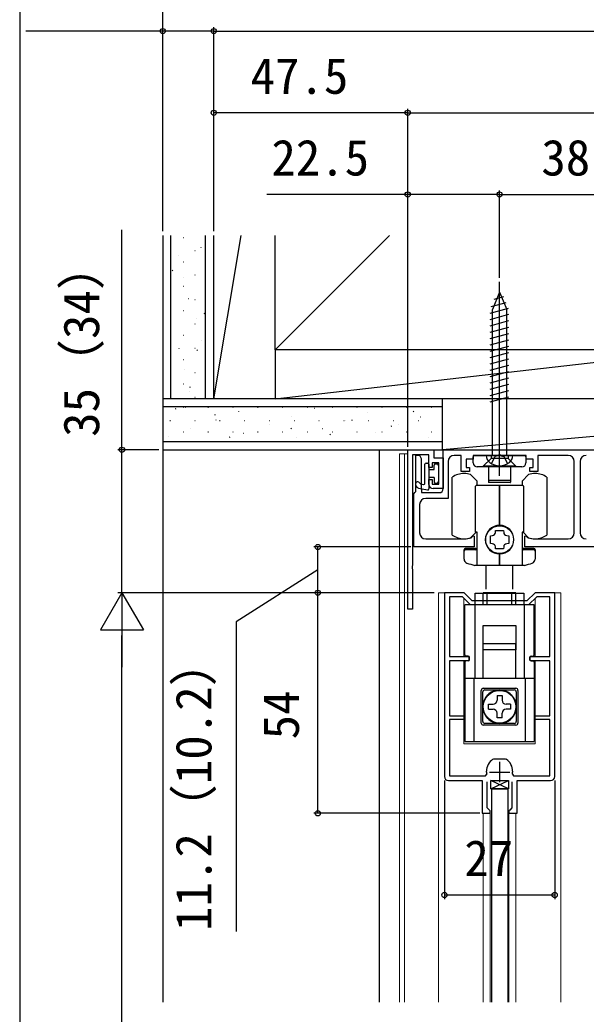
# Model space of a CAD drawing. Units: millimetres, scale not verified. Extents: x -525 to 525, y -783 to 779.
# Drawn here: x -525 to -386.3, y -377.3 to -133.9 of the extents above; entities that cross this region are included whole.
import ezdxf
from ezdxf.enums import TextEntityAlignment as Align

# ---------------------------------------------------------------- set-up
doc = ezdxf.new("R2010")
doc.units = ezdxf.units.MM
doc.header["$LTSCALE"] = 4
for name, color, linetype in [('0-2_YKK_11', 7, 'Continuous'), ('0-4_YKK_13', 4, 'Continuous'), ('0-6_YKK_D', 6, 'Continuous'), ('0-7_YKK_ZWAK', 7, 'Continuous'), ('0-8_YSS_K', 3, 'Continuous'), ('0-9_YSS_KE', 3, 'Continuous')]:
    doc.layers.add(name, color=color, linetype=linetype)
doc.layers.add('0-3_YKK_12', color=2, linetype='Continuous', lineweight=18)
doc.styles.add('ＭＳ ゴシック', font='')
doc.styles.get('ＭＳ ゴシック').set_extended_font_data('MS Gothic')

msp = doc.modelspace()

# ---------------------------------------------------------------- linework, layer by layer
at = {"layer": '0-2_YKK_11'}
for p, q in [((-421.3, -248.669), (-421.3, -239.169)), ((-389.2, -259.469), (-389.2, -242.069)), ((-387.8, -242.069), (-387.8, -259.469)), ((-427.1, -252.569), (-427.1, -259.469)), ((-425.6, -260.969), (-416.15, -260.969)), ((-398.85, -260.969), (-390.7, -260.969)), ((-407.5, -315.568), (-407.5, -320.568)), ((-410.7, -318.068), (-410.7, -317.858)), ((-410, -318.068), (-405, -318.068)), ((-404.3, -317.858), (-404.3, -318.068))]:
    msp.add_line(p, q, dxfattribs=at)
for points in [[(-430, -278.169), (-430, -239.169), (-423.6, -239.169), (-423.6, -241.169), (-421.3, -241.169), (-421.3, -248.669), (-423.8, -248.669)], [(-424.8, -247.669), (-424.8, -246.469), (-424, -246.469), (-424, -247.569), (-422.4, -247.569), (-422.4, -242.369), (-424, -242.369), (-424, -243.469), (-424.8, -243.469), (-424.8, -240.369), (-428.8, -240.369), (-428.8, -267.511), (-428.92, -267.694), (-428.92, -268.244), (-428.8, -268.428), (-428.8, -278.169), (-430, -278.169)], [(-414.465, -260.705), (-414.345, -260.631), (-413.947, -260.233), (-413.7, -260.336), (-413.7, -262.969), (-428.5, -262.969), (-428.5, -249.965), (-428.25, -249.669), (-428, -249.373), (-428, -240.469), (-427.1, -240.469), (-426.71, -241.282), (-426.71, -241.657), (-426.71, -242.282), (-426.71, -242.657), (-426.71, -243.282), (-426.71, -243.657), (-426.71, -244.282), (-426.71, -244.657), (-426.71, -245.282), (-426.71, -245.657), (-426.71, -246.282), (-426.71, -246.657), (-426.71, -247.282), (-426.71, -247.657), (-426.71, -248.282), (-426.71, -248.657), (-426.6, -248.969), (-426.6, -249.669), (-422.3, -249.669)], [(-421.3, -239.169), (-279.7, -239.169), (-279.7, -248.669)], [(-390.7, -240.569), (-398.1, -240.569), (-398.1, -244.469), (-400.1, -244.469), (-400.1, -243.469), (-399.3, -243.469), (-399.3, -241.469), (-401, -241.469), (-401, -240.569), (-407.042, -240.569), (-407.225, -240.449), (-407.775, -240.449), (-407.958, -240.569), (-414, -240.569), (-414, -241.469), (-415.7, -241.469), (-415.7, -243.469), (-414.9, -243.469), (-414.9, -244.469), (-416.9, -244.469), (-416.9, -240.569), (-418.6, -240.569)], [(-420.1, -242.069), (-420.1, -251.069), (-425.6, -251.069)], [(-376.465, -260.705), (-376.345, -260.631), (-375.947, -260.233), (-375.7, -260.336), (-375.7, -262.969), (-401.3, -262.969), (-401.3, -260.336), (-401.053, -260.233), (-400.655, -260.631), (-400.535, -260.705)], [(-394, -319.168), (-394, -274.168), (-398.8, -274.168), (-400.8, -276.168), (-414.2, -276.168), (-416.2, -274.168), (-421, -274.168), (-421, -319.168)], [(-400.386, -277.168), (-414.614, -277.168), (-416.614, -275.168), (-419.8, -275.168), (-419.8, -289.768), (-415, -289.768), (-415, -290.868), (-419.8, -290.868), (-419.8, -304.268), (-416.2, -304.268), (-416.2, -305.168), (-419.8, -305.168), (-419.8, -318.968), (-410.948, -318.968), (-410.653, -318.617)], [(-404.347, -318.617), (-404.052, -318.968), (-395.2, -318.968), (-395.2, -305.168), (-398.8, -305.168), (-398.8, -304.268), (-395.2, -304.268), (-395.2, -290.868), (-400, -290.868), (-400, -289.768), (-395.2, -289.768), (-395.2, -275.168), (-398.386, -275.168), (-400.386, -277.168)], [(-409.152, -314.953), (-408.873, -314.868), (-407.5, -314.868), (-406.127, -314.868), (-405.848, -314.953)], [(-420, -320.168), (-411.8, -320.168), (-411.8, -328.168), (-409.8, -328.168), (-409.8, -327.568), (-410, -327.368), (-410.5, -326.868), (-410.5, -320.468)], [(-404.5, -320.468), (-404.5, -326.868), (-405, -327.368), (-405.2, -327.568), (-405.2, -328.168), (-403.2, -328.168), (-403.2, -320.168), (-395, -320.168)]]:
    msp.add_lwpolyline(points, dxfattribs=at)
for centre, radius, start, end in [((-418.6, -242.069), 1.5, 90.00001, 179.99999), ((-390.7, -242.069), 1.5, 0.00001, 89.99999), ((-386.3, -242.069), 1.5, 90.00001, 179.99999), ((-423.8, -247.669), 1, 180.00001, 269.99999), ((-422.3, -248.669), 1, 270.00001, 359.99999), ((-425.6, -252.569), 1.5, 90.00001, 179.99999), ((-425.6, -259.469), 1.5, 180.00001, 269.99999), ((-390.7, -259.469), 1.5, 270.00001, 359.99999), ((-386.3, -259.469), 1.5, 180.00001, 269.99999), ((-416.15, -255.469), 5.5, 270, 287.83761), ((-398.85, -255.469), 5.5, 252.16239, 270), ((-407.2, -317.858), 3.5, 123.90125, 180.00001), ((-407.8, -317.858), 3.5, 359.99999, 56.09875), ((-407.5, -318.068), 3.2, 179.99999, 189.8709), ((-407.5, -318.068), 3.2, 350.1291, 0.00001), ((-420, -319.168), 1, 180.00001, 269.99999), ((-395, -319.168), 1, 270.00001, 359.99999)]:
    msp.add_arc(centre, radius, start, end, dxfattribs=at)
at = {"layer": '0-3_YKK_12'}
for p, q in [((-432.001, -240.169), (-430, -240.169)), ((-432.001, -240.169), (-432.001, -374.419)), ((-430.801, -240.169), (-430.801, -374.419)), ((-422.5, -274.168), (-416.324, -274.168)), ((-422.5, -274.168), (-422.5, -374.419)), ((-398.75, -274.168), (-392.5, -274.168)), ((-392.5, -274.168), (-392.5, -374.419)), ((-416.251, -289.768), (-416.251, -275.911)), ((-416.25, -289.768), (-416.25, -275.668)), ((-416.249, -289.768), (-416.249, -275.911)), ((-398.751, -289.768), (-398.751, -275.911)), ((-398.75, -289.768), (-398.75, -275.668)), ((-398.749, -289.768), (-398.749, -275.911)), ((-416.251, -311.168), (-416.251, -290.868)), ((-416.25, -311.168), (-416.25, -290.868)), ((-416.249, -311.168), (-416.249, -290.868)), ((-398.751, -311.168), (-398.751, -290.868)), ((-398.75, -311.168), (-398.75, -290.868)), ((-398.749, -311.168), (-398.749, -290.868)), ((-416.25, -311.168), (-398.75, -311.168)), ((-416.249, -311.168), (-398.749, -311.168)), ((-411.5, -328.126), (-411.5, -374.419)), ((-409.8, -327.568), (-409.8, -374.419)), ((-405.2, -327.577), (-405.2, -374.419)), ((-403.5, -328.126), (-403.5, -374.419))]:
    msp.add_line(p, q, dxfattribs=at)
at = {"layer": '0-4_YKK_13'}
for p, q in [((-407.5, -245.569), (-407.5, -198.069)), ((-407.5, -200.569), (-409.25, -204.794)), ((-408.819, -202.316), (-406.445, -201.68)), ((-407.5, -200.569), (-405.75, -204.794)), ((-407.5, -200.569), (-405.75, -204.794)), ((-409.542, -204.063), (-405.866, -203.078)), ((-409.8, -205.685), (-405.287, -204.475)), ((-409.8, -207.238), (-405.2, -206.005)), ((-409.25, -240.569), (-409.25, -204.794)), ((-405.75, -240.569), (-405.75, -204.794)), ((-409.8, -208.791), (-405.2, -207.558)), ((-409.8, -210.344), (-405.2, -209.111)), ((-409.8, -211.896), (-405.2, -210.664)), ((-409.8, -213.449), (-405.2, -212.217)), ((-409.8, -215.002), (-405.2, -213.77)), ((-409.8, -216.555), (-405.2, -215.323)), ((-409.8, -218.108), (-405.2, -216.876)), ((-409.8, -219.661), (-405.2, -218.428)), ((-409.8, -221.214), (-405.2, -219.981)), ((-409.8, -222.767), (-405.2, -221.534)), ((-409.8, -224.32), (-405.2, -223.087)), ((-409.8, -225.873), (-405.2, -224.64)), ((-409.8, -227.426), (-405.2, -226.193)), ((-413.95, -242.369), (-413.95, -240.869)), ((-413.65, -240.569), (-401.35, -240.569)), ((-404.25, -240.569), (-410.75, -240.569)), ((-409.6, -240.569), (-409.6, -241.269)), ((-409.45, -242.562), (-408.592, -240.842)), ((-407.5, -240.569), (-408.592, -240.842)), ((-407.5, -240.569), (-406.408, -240.842)), ((-405.55, -242.562), (-406.408, -240.842)), ((-405.4, -240.569), (-405.4, -241.269)), ((-401.05, -240.869), (-401.05, -242.369)), ((-425.8, -247.384), (-425.8, -242.719)), ((-425.5, -242.419), (-425.1, -242.419)), ((-424.8, -242.719), (-424.8, -248.719)), ((-423.2, -242.619), (-422.8, -242.619)), ((-422.5, -242.919), (-422.5, -247.019)), ((-402.05, -243.369), (-412.95, -243.369)), ((-411.5, -243.169), (-409.6, -241.269)), ((-411.5, -243.169), (-411.5, -243.369)), ((-403.5, -243.169), (-411.5, -243.169)), ((-410.2, -243.369), (-410.2, -246.619)), ((-404.8, -243.369), (-404.8, -246.619)), ((-403.5, -243.169), (-403.5, -243.369)), ((-427.567, -248.434), (-427.981, -247.91)), ((-426.951, -247.44), (-427.119, -247.228)), ((-426.778, -247.547), (-426.162, -247.677)), ((-423.5, -245.969), (-424.8, -245.969)), ((-423.5, -245.969), (-423.5, -247.019)), ((-423.2, -247.319), (-422.8, -247.319)), ((-419.1, -260.042), (-419.1, -245.896)), ((-413.4, -259.369), (-413.4, -248.119)), ((-410.2, -246.619), (-410.2, -247.119)), ((-404.9, -246.719), (-410.1, -246.719)), ((-404.9, -247.219), (-410.1, -247.219)), ((-404.8, -246.619), (-404.8, -247.119)), ((-401.6, -248.119), (-401.6, -259.369)), ((-395.9, -245.896), (-395.9, -260.042)), ((-427.394, -248.542), (-425.162, -249.013)), ((-414.6, -260.706), (-413.263, -259.369)), ((-413, -259.369), (-413.4, -259.369)), ((-413, -267.469), (-413, -259.369)), ((-409.75, -260.199), (-409.246, -260.161)), ((-409.75, -262.139), (-409.75, -260.199)), ((-408.508, -259.424), (-408.47, -258.919)), ((-408.47, -258.919), (-406.53, -258.919)), ((-406.53, -258.919), (-406.492, -259.424)), ((-405.755, -260.161), (-405.25, -260.199)), ((-405.25, -260.199), (-405.25, -262.139)), ((-402, -259.369), (-402, -267.469)), ((-401.6, -259.369), (-402, -259.369)), ((-401.737, -259.369), (-400.4, -260.706)), ((-409.246, -262.177), (-409.75, -262.139)), ((-405.25, -262.139), (-405.755, -262.177)), ((-416.2, -265.95), (-416.2, -263.669)), ((-413.3, -263.369), (-415.9, -263.369)), ((-413.3, -263.669), (-415.9, -263.669)), ((-408.47, -263.419), (-408.508, -262.915)), ((-406.53, -263.419), (-408.47, -263.419)), ((-407.5, -267.469), (-407.5, -264.669)), ((-407.5, -264.669), (-407.5, -267.469)), ((-406.492, -262.915), (-406.53, -263.419)), ((-399.1, -263.369), (-401.7, -263.369)), ((-399.1, -263.669), (-401.7, -263.669)), ((-398.8, -263.669), (-398.8, -265.95)), ((-407.5, -267.469), (-413.578, -267.469)), ((-410.75, -273.303), (-410.75, -267.469)), ((-401.422, -267.469), (-407.5, -267.469)), ((-404.25, -273.303), (-404.25, -267.469)), ((-413.45, -277.169), (-413.45, -274.303)), ((-411.5, -277.168), (-411.5, -274.168)), ((-403.5, -274.168), (-411.5, -274.168)), ((-410.5, -277.169), (-410.5, -274.169)), ((-403.5, -277.168), (-403.5, -274.168)), ((-416, -289.368), (-416, -277.168)), ((-399, -277.168), (-416, -277.168)), ((-416, -289.369), (-416, -277.169)), ((-413.5, -295.168), (-413.5, -277.168)), ((-413.5, -279.168), (-413.5, -277.168)), ((-413.5, -295.169), (-413.5, -277.169)), ((-401.5, -277.168), (-401.5, -295.168)), ((-401.5, -277.169), (-401.5, -295.169)), ((-399, -289.368), (-399, -277.168)), ((-399, -289.369), (-399, -277.169)), ((-411.5, -282.168), (-403.5, -282.168)), ((-411.5, -288.168), (-411.5, -282.168)), ((-403.5, -282.168), (-403.5, -288.168)), ((-403.5, -286.669), (-411.5, -286.669)), ((-411.5, -295.119), (-411.5, -286.669)), ((-403.5, -295.119), (-403.5, -286.669)), ((-410.5, -288.168), (-411.5, -288.168)), ((-404.5, -288.168), (-410.5, -288.168)), ((-403.5, -288.168), (-404.5, -288.168)), ((-416, -291.168), (-416, -310.568)), ((-415.2, -289.669), (-415.7, -289.669)), ((-415.2, -290.868), (-415.7, -290.868)), ((-414.9, -290.568), (-414.9, -289.968)), ((-414.9, -290.569), (-414.9, -289.969)), ((-400.1, -290.568), (-400.1, -289.968)), ((-400.1, -290.569), (-400.1, -289.969)), ((-399.8, -289.669), (-399.3, -289.669)), ((-399.8, -290.868), (-399.3, -290.868)), ((-399, -291.168), (-399, -310.568)), ((-408.85, -295.168), (-416, -295.168)), ((-399, -295.169), (-416, -295.169)), ((-413.75, -310.568), (-413.75, -295.168)), ((-413.75, -310.569), (-413.75, -295.169)), ((-408.85, -295.197), (-408.85, -295.168)), ((-406.15, -295.168), (-408.85, -295.168)), ((-406.15, -295.197), (-406.15, -295.168)), ((-399, -295.168), (-406.15, -295.168)), ((-401.25, -295.168), (-401.25, -310.568)), ((-401.25, -295.169), (-401.25, -310.569)), ((-412, -306.069), (-412, -298.069)), ((-411.6, -305.668), (-411.6, -298.468)), ((-411.5, -297.569), (-403.5, -297.569)), ((-411.1, -297.968), (-403.9, -297.968)), ((-408.1, -299.369), (-408.1, -300.469)), ((-408.1, -299.369), (-406.9, -299.369)), ((-406.9, -299.369), (-406.9, -300.469)), ((-403.4, -298.468), (-403.4, -305.668)), ((-403, -298.069), (-403, -306.069)), ((-410.2, -301.469), (-409.1, -301.469)), ((-410.2, -302.669), (-410.2, -301.469)), ((-404.8, -301.469), (-405.9, -301.469)), ((-404.8, -301.469), (-404.8, -302.669)), ((-410.2, -302.669), (-409.1, -302.669)), ((-408.1, -304.769), (-408.1, -303.669)), ((-406.9, -304.769), (-406.9, -303.669)), ((-404.8, -302.669), (-405.9, -302.669)), ((-403.5, -306.569), (-411.5, -306.569)), ((-403.9, -306.168), (-411.1, -306.168)), ((-406.9, -304.769), (-408.1, -304.769)), ((-416, -310.568), (-399, -310.568)), ((-409.651, -322.168), (-405.349, -320.168)), ((-405.349, -322.168), (-409.651, -320.168)), ((-405.5, -322.168), (-409.5, -322.168)), ((-409.5, -322.168), (-409.5, -374.419)), ((-409.5, -322.168), (-405.5, -322.168)), ((-405.5, -322.168), (-405.5, -374.419))]:
    msp.add_line(p, q, dxfattribs=at)
for points in [[(-424.8, -243.969), (-423.5, -243.969), (-423.5, -242.919)], [(-403.5, -243.169), (-405.4, -241.269), (-409.6, -241.269)], [(-413, -247.919), (-413, -246.832), (-414.6, -245.232)], [(-400.4, -245.232), (-402, -246.832), (-402, -247.919)], [(-407.5, -257.669), (-407.5, -247.919), (-413.2, -247.919)], [(-401.8, -247.919), (-407.5, -247.919), (-407.5, -257.669)], [(-413.45, -274.303), (-401.55, -274.303), (-401.55, -277.169)], [(-404.5, -277.169), (-404.5, -274.169), (-410.5, -274.169)]]:
    msp.add_lwpolyline(points, dxfattribs=at)
msp.add_lwpolyline([(-405.349, -320.168), (-405.349, -322.168), (-409.651, -322.168), (-409.651, -320.168)], close=True, dxfattribs=at)
for centre, radius in [((-407.5, -261.169), 3.4), ((-407.5, -302.069), 4.05), ((-407.5, -302.069), 4)]:
    msp.add_circle(centre, radius, dxfattribs=at)
for centre, radius, start, end in [((-413.65, -240.869), 0.3, 90, 180), ((-408.65, -240.582), 2.1, 179.66112, 232.75083), ((-406.35, -240.582), 2.1, 307.24917, 0.33888), ((-401.35, -240.869), 0.3, 0, 90), ((-425.5, -242.719), 0.3, 90, 180), ((-425.1, -242.719), 0.3, 0, 90), ((-423.2, -242.919), 0.3, 90, 180), ((-422.8, -242.919), 0.3, 0, 90), ((-412.95, -242.369), 1, 180, 270), ((-407.5, -239.069), 4, 232.75083, 307.24917), ((-402.05, -242.369), 1, 270, 0), ((-416.2, -249.969), 5, 90, 125.45054), ((-416.2, -249.969), 5, 71.33708, 90), ((-398.8, -249.969), 5, 90, 108.66292), ((-398.8, -249.969), 5, 54.54946, 90), ((-427.55, -247.569), 0.55, 38.33312, 218.33312), ((-426.716, -247.254), 0.3, 218.33312, 258.08054), ((-426.1, -247.384), 0.3, 258.08054, 0), ((-423.2, -247.019), 0.3, 180, 270), ((-422.8, -247.019), 0.3, 270, 0), ((-413.2, -248.119), 0.2, 90, 180), ((-410.1, -246.619), 0.1, 180, 270), ((-410.1, -247.119), 0.1, 180, 270), ((-404.9, -246.619), 0.1, 270, 360), ((-404.9, -247.119), 0.1, 270, 0), ((-401.8, -248.119), 0.2, 0, 90), ((-427.332, -248.248), 0.3, 218.33312, 258.08054), ((-425.1, -248.719), 0.3, 258.08054, 0), ((-407.5, -261.169), 3.5, 90, 270), ((-407.5, -261.169), 3.5, 270, 90), ((-416.2, -255.969), 5, 234.54946, 270), ((-409.306, -259.363), 0.8, 274.33284, 355.66716), ((-405.694, -259.363), 0.8, 184.33284, 265.66716), ((-398.8, -255.969), 5, 270, 305.45054), ((-416.2, -255.969), 5, 270, 288.66292), ((-409.306, -262.975), 0.8, 4.33284, 85.66716), ((-405.694, -262.975), 0.8, 94.33284, 175.66716), ((-398.8, -255.969), 5, 251.33708, 270), ((-415.9, -263.669), 0.3, 90, 180), ((-415.9, -263.969), 0.3, 90, 180), ((-413.3, -263.069), 0.3, 270, 0), ((-413.3, -263.369), 0.3, 270, 0), ((-401.7, -263.069), 0.3, 180, 270), ((-401.7, -263.369), 0.3, 180, 270), ((-399.1, -263.669), 0.3, 0, 90), ((-399.1, -263.969), 0.3, 0, 90), ((-415.2, -265.95), 1, 180, 251.28667), ((-407.5, -243.219), 25, 251.28667, 255.93013), ((-407.5, -243.219), 25, 284.06987, 288.71333), ((-399.8, -265.95), 1, 288.71333, 0), ((-415.7, -289.369), 0.3, 180, 270), ((-399.3, -289.369), 0.3, 270, 0), ((-415.7, -291.168), 0.3, 90, 180), ((-415.2, -289.969), 0.3, 0, 90), ((-415.2, -290.568), 0.3, 270, 0), ((-399.8, -289.969), 0.3, 90, 180), ((-399.8, -290.568), 0.3, 180, 270), ((-399.3, -291.168), 0.3, 0, 90), ((-411.5, -298.069), 0.5, 90, 180), ((-411.1, -298.468), 0.5, 90, 180), ((-407.5, -302.068), 4.1, 109.22437, 70.77563), ((-407.5, -302.068), 4.1, 70.77563, 109.22437), ((-403.9, -298.468), 0.5, 0, 90), ((-403.5, -298.069), 0.5, 0, 90), ((-409.1, -300.469), 1, 270, 0), ((-405.9, -300.469), 1, 180, 270), ((-409.1, -303.669), 1, 0, 90), ((-405.9, -303.669), 1, 90, 180), ((-411.5, -306.069), 0.5, 180, 270), ((-411.1, -305.668), 0.5, 180, 270), ((-403.9, -305.668), 0.5, 270, 0), ((-403.5, -306.069), 0.5, 270, 360)]:
    msp.add_arc(centre, radius, start, end, dxfattribs=at)
at = {"layer": '0-6_YKK_D'}
for p, q in [((-490, -185.669), (-490, -115.669)), ((-490, -185.669), (-490, -135.669)), ((-477.5, -185.669), (-477.5, -135.669)), ((-477.5, -185.669), (-477.5, -135.669)), ((-477.5, -136.669), (-252.5, -136.669)), ((-477.501, -156.669), (-477.501, -155.669)), ((-430, -238.469), (-430, -155.669)), ((-430, -156.669), (-430, -155.669)), ((-430, -156.669), (-477.501, -156.669)), ((-430, -156.669), (-271, -156.669)), ((-430, -238.469), (-430, -175.669)), ((-407.5, -197.069), (-407.5, -175.669)), ((-407.5, -197.069), (-407.5, -175.669)), ((-407.5, -176.669), (-369.5, -176.669)), ((-491, -239.169), (-501, -239.169)), ((-429.2, -262.969), (-453, -262.969)), ((-452, -274.169), (-452, -262.969)), ((-500, -274.166), (-505.25, -283.259)), ((-423.5, -274.169), (-501, -274.169)), ((-500, -274.166), (-494.75, -283.259)), ((-500, -274.166), (-500, -292.353)), ((-423.5, -274.169), (-453, -274.169)), ((-423.5, -274.169), (-453, -274.169)), ((-452, -328.168), (-452, -274.169)), ((-505.25, -283.259), (-494.75, -283.259)), ((-500, -520.669), (-500, -284.666)), ((-421.001, -320.168), (-421.001, -349.168)), ((-394.001, -320.168), (-394.001, -349.168)), ((-412.3, -328.168), (-453, -328.168)), ((-421.001, -348.168), (-394.001, -348.168))]:
    msp.add_line(p, q, dxfattribs=at)
for points in [[(-477.5, -136.669), (-490, -136.669), (-523.55, -136.669)], [(-407.5, -176.669), (-430, -176.669), (-464.505, -176.669)], [(-500, -274.169), (-500, -239.169), (-500, -185.347)], [(-452, -268.569), (-472, -281.272), (-472, -357.135)]]:
    msp.add_lwpolyline(points, dxfattribs=at)
for centre in [(-490, -136.669), (-477.5, -136.669), (-477.5, -136.669), (-477.501, -156.669), (-430, -156.669), (-430, -156.669), (-430, -176.669), (-407.5, -176.669), (-407.5, -176.669), (-500, -239.169), (-452, -262.969), (-452, -274.169), (-452, -274.169), (-452, -328.168), (-421.001, -348.168), (-394.001, -348.168)]:
    msp.add_circle(centre, 0.637, dxfattribs=at)
at = {"layer": '0-7_YKK_ZWAK'}
msp.add_line((-525, 746.8), (-525, -783.2), dxfattribs=at)
at = {"layer": '0-8_YSS_K'}
for p, q in [((-490, -186.669), (-490, -239.169)), ((-488, -226.669), (-488, -186.669)), ((-485.01, -187.159), (-484.91, -187.159)), ((-479.5, -226.669), (-479.5, -186.669)), ((-477.5, -226.688), (-477.5, -186.669)), ((-477.5, -226.669), (-470.831, -186.669)), ((-480.577, -189.69), (-480.558, -189.684)), ((-486.157, -191.666), (-486.138, -191.66)), ((-482.16, -190.389), (-482.06, -190.389)), ((-485.01, -193.139), (-484.91, -193.139)), ((-487.689, -195.333), (-487.522, -195.223)), ((-484.865, -196.891), (-484.846, -196.884)), ((-482.16, -196.369), (-482.06, -196.369)), ((-485.01, -199.119), (-484.91, -199.119)), ((-483.667, -202.149), (-483.649, -202.142)), ((-482.16, -202.349), (-482.06, -202.349)), ((-485.01, -205.099), (-484.91, -205.099)), ((-479.852, -205.818), (-479.685, -205.707)), ((-482.16, -208.329), (-482.06, -208.329)), ((-481.716, -207.139), (-481.697, -207.133)), ((-487.956, -209.349), (-487.937, -209.342)), ((-485.01, -211.079), (-484.91, -211.079)), ((-480.424, -212.364), (-480.405, -212.357)), ((-486.004, -214.34), (-485.985, -214.333)), ((-482.16, -214.309), (-482.06, -214.309)), ((-481.621, -214.824), (-481.454, -214.714)), ((-485.01, -217.059), (-484.91, -217.059)), ((-484.712, -219.564), (-484.693, -219.557)), ((-482.16, -220.289), (-482.06, -220.289)), ((-485.01, -223.039), (-484.91, -223.039)), ((-483.39, -223.83), (-483.223, -223.72)), ((-483.514, -224.822), (-483.495, -224.815)), ((-482.16, -226.269), (-482.06, -226.269)), ((-462.5, -226.669), (-490, -226.669)), ((-421.5, -228.669), (-490, -228.669)), ((-485.01, -228.758), (-484.91, -228.758)), ((-484.406, -228.77), (-484.387, -228.763)), ((-478.93, -228.758), (-478.83, -228.758)), ((-472.85, -228.758), (-472.75, -228.758)), ((-466.77, -228.758), (-466.67, -228.758)), ((-460.69, -228.758), (-460.59, -228.758)), ((-454.61, -228.758), (-454.51, -228.758)), ((-448.53, -228.758), (-448.43, -228.758)), ((-442.45, -228.758), (-442.35, -228.758)), ((-436.37, -228.758), (-436.27, -228.758)), ((-430.29, -228.758), (-430.19, -228.758)), ((-424.21, -228.758), (-424.11, -228.758)), ((-421.5, -239.169), (-421.5, -226.669)), ((-279.7, -226.669), (-421.5, -239.169)), ((-489.986, -230.746), (-489.967, -230.739)), ((-486.856, -229.161), (-486.689, -229.051)), ((-477.251, -230.639), (-477.084, -230.529)), ((-471.387, -229.842), (-471.368, -229.835)), ((-458.369, -230.913), (-458.35, -230.907)), ((-452.883, -228.971), (-452.864, -228.964)), ((-439.864, -230.042), (-439.845, -230.036)), ((-428.689, -229.84), (-428.523, -229.729)), ((-426.846, -231.114), (-426.827, -231.108)), ((-488.24, -231.988), (-488.14, -231.988)), ((-482.16, -231.988), (-482.06, -231.988)), ((-476.968, -231.818), (-476.949, -231.811)), ((-476.08, -231.988), (-475.98, -231.988)), ((-470, -231.988), (-469.9, -231.988)), ((-463.949, -232.889), (-463.93, -232.883)), ((-463.92, -231.988), (-463.82, -231.988)), ((-457.84, -231.988), (-457.74, -231.988)), ((-451.76, -231.988), (-451.66, -231.988)), ((-445.68, -231.988), (-445.58, -231.988)), ((-445.35, -231.985), (-445.331, -231.978)), ((-443.673, -231.922), (-443.507, -231.811)), ((-439.6, -231.988), (-439.5, -231.988)), ((-434.068, -233.4), (-433.901, -233.289)), ((-433.52, -231.988), (-433.42, -231.988)), ((-432.332, -233.057), (-432.313, -233.05)), ((-427.44, -231.988), (-427.34, -231.988)), ((-488.694, -235.97), (-488.675, -235.964)), ((-485.01, -234.738), (-484.91, -234.738)), ((-483.208, -234.027), (-483.189, -234.021)), ((-478.93, -234.738), (-478.83, -234.738)), ((-473.641, -236.086), (-473.474, -235.975)), ((-472.85, -234.738), (-472.75, -234.738)), ((-470.189, -235.099), (-470.171, -235.093)), ((-466.77, -234.738), (-466.67, -234.738)), ((-460.69, -234.738), (-460.59, -234.738)), ((-458.657, -234.004), (-458.49, -233.893)), ((-454.61, -234.738), (-454.51, -234.738)), ((-450.931, -233.961), (-450.912, -233.955)), ((-449.052, -235.482), (-448.885, -235.371)), ((-448.53, -234.738), (-448.43, -234.738)), ((-442.45, -234.738), (-442.35, -234.738)), ((-437.912, -235.033), (-437.893, -235.026)), ((-436.37, -234.738), (-436.27, -234.738)), ((-430.29, -234.738), (-430.19, -234.738)), ((-424.894, -236.105), (-424.875, -236.098)), ((-424.21, -234.738), (-424.11, -234.738)), ((-490, -237.169), (-421.5, -237.169)), ((-475.676, -237.042), (-475.657, -237.035)), ((-457.171, -236.171), (-457.152, -236.164)), ((-490, -239.169), (-490, -374.419)), ((-490, -239.169), (-421.5, -239.169)), ((-437, -239.169), (-437, -374.419)), ((-421.5, -239.169), (-279.5, -239.169))]:
    msp.add_line(p, q, dxfattribs=at)
at = {"layer": '0-9_YSS_KE'}
for p, q in [((-434.5, -186.669), (-462.5, -214.669)), ((-462.5, -214.669), (-462.5, -226.669))]:
    msp.add_line(p, q, dxfattribs=at)
for points in [[(-329.5, -186.669), (-357.5, -214.669), (-462.5, -214.669), (-462.5, -186.669)], [(-357.5, -226.669), (-462.5, -226.669), (-357.5, -214.669)]]:
    msp.add_lwpolyline(points, dxfattribs=at)

# ---------------------------------------------------------------- texts
at = {"layer": '0-6_YKK_D', "style": 'ＭＳ ゴシック'}
for s, p in [('47.5', (-468.478, -154.669)), ('22.5', (-463.391, -174.669)), ('38', (-397.261, -174.669)), ('27', (-416.126, -346.168))]:
    msp.add_text(s, height=8.798, dxfattribs=at).set_placement(p, align=Align.BOTTOM_LEFT)
for s, p in [('35（34）', (-502.932, -236.006)), ('11.2（10.2）', (-475.432, -356.976)), ('54', (-454, -310.066))]:
    msp.add_text(s, height=8.798, rotation=90, dxfattribs=at).set_placement(p, align=Align.BOTTOM_LEFT)

doc.saveas('drawing.dxf')
